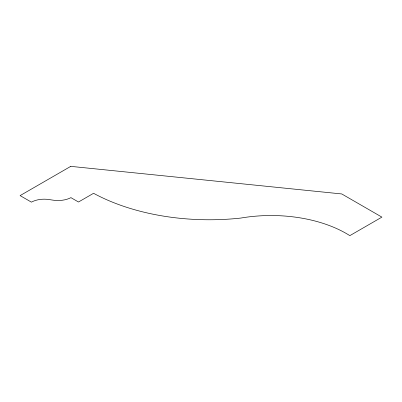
<?xml version="1.0" encoding="UTF-8"?>
<svg xmlns="http://www.w3.org/2000/svg" width="402" height="402" viewBox="0 0 402 402"><rect width="100%" height="100%" fill="white"/><g stroke="black" fill="none" stroke-linecap="round" stroke-linejoin="round"><path stroke-width="0.6" d="M70.757 166.363L20.1 195.608L31.416 202.141A18.492 10.678 0 0 1 48.888 199.528L53.074 200.161A19.371 11.186 0 0 0 70.938 197.653L78.485 202.01L93.571 193.302A169.051 97.601 0 0 0 240.763 218.07A106.495 61.481 0 0 1 349.835 235.637L381.9 217.125L341.755 193.95L70.757 166.363"/></g></svg>
